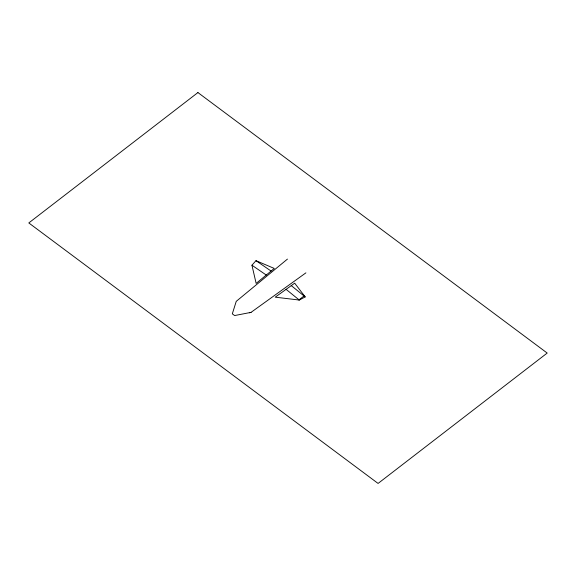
<?xml version="1.0" encoding="UTF-8"?>
<svg xmlns="http://www.w3.org/2000/svg" width="576" height="576" viewBox="0 0 576 576"><rect width="100%" height="100%" fill="white"/><g stroke="black" fill="none" stroke-linecap="round" stroke-linejoin="round"><path stroke-width="0.86" d="M251.942 265.219L255.974 260.676L274.262 268.43L256.14 283.414L251.942 265.219L266.263 275.047M287.453 259.092L236.246 301.349L232.315 313.841L234.619 315.554L251.021 312.372L305.906 272.851M298.822 299.988L304.315 295.754M299.282 300.046L305.201 296.914L294.682 283.176L275.213 297.166L299.282 300.046L286.092 289.354M249.35 312.768L251.021 312.372M255.974 260.676L271.087 271.051M291.276 285.624L305.201 296.914M197.921 92.563L28.8 222.941L378.079 483.437L547.2 353.059L197.921 92.563"/></g></svg>
